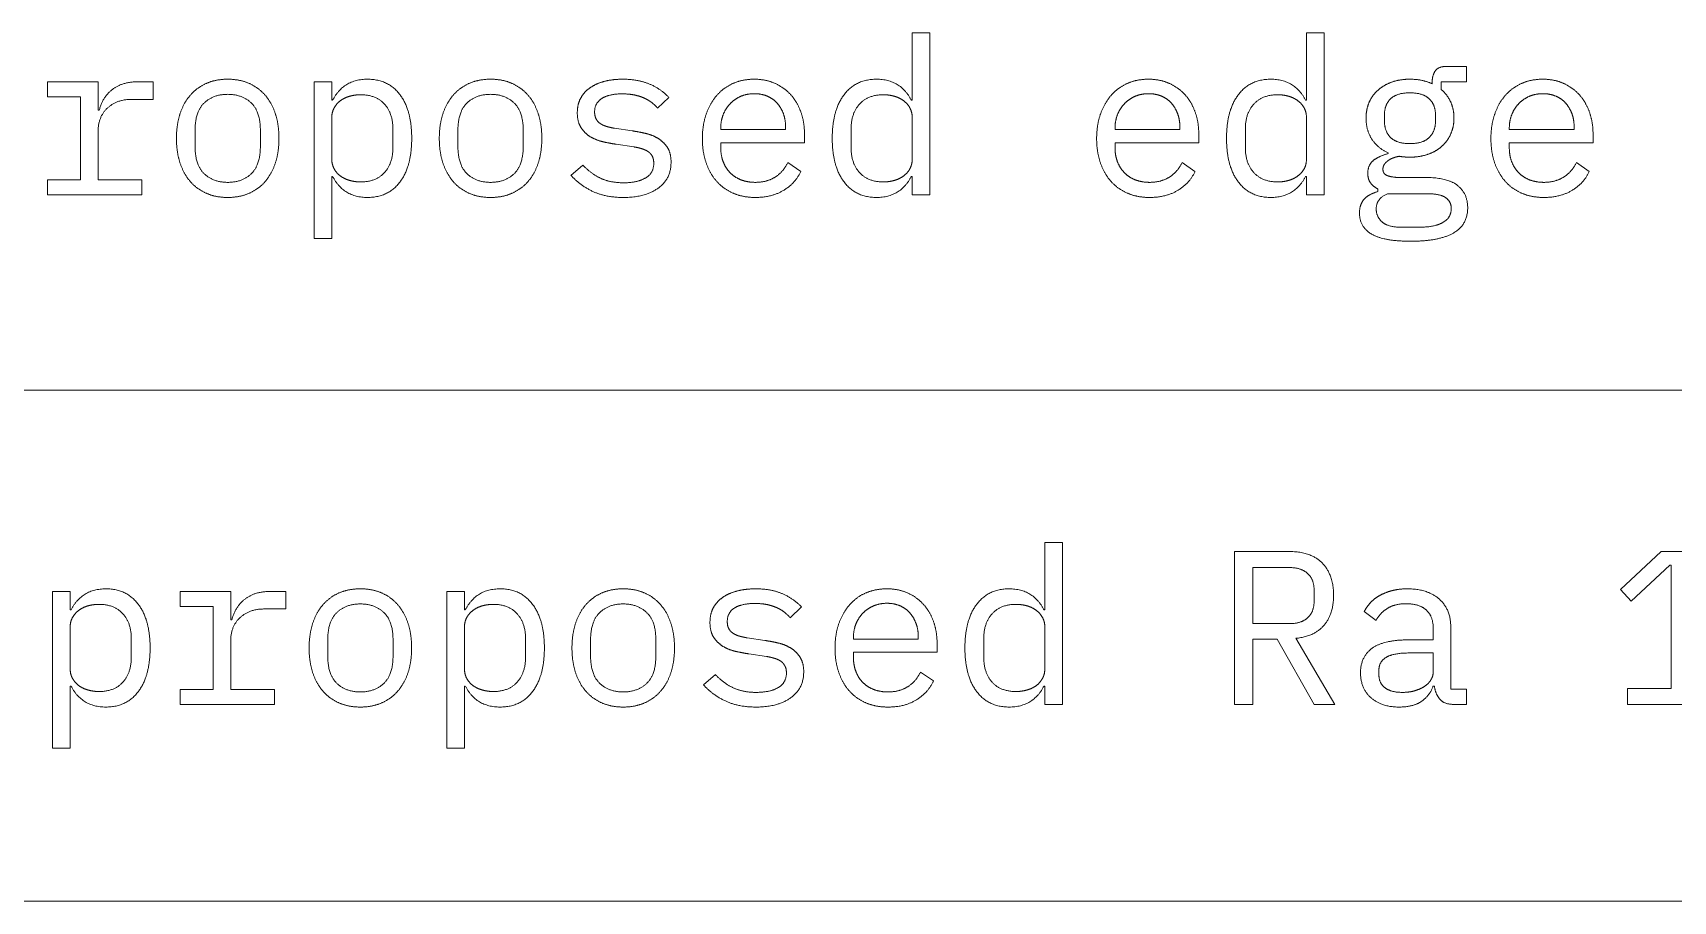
# Model space of a CAD drawing. Header units: millimetres. Extents: x 22 to 584, y 11 to 410.
# Drawn here: x 488.19 to 510.66, y 333 to 344.9 of the extents above; entities that cross this region are included whole.
import ezdxf

# ---------------------------------------------------------------- set-up
doc = ezdxf.new("R2010")
doc.units = ezdxf.units.MM
doc.layers.add('dims', color=7, linetype='Continuous', lineweight=5)

msp = doc.modelspace()

# ---------------------------------------------------------------- linework, layer by layer
at = {"layer": 'dims'}
for p, q in [((500.239, 344.898), (500.239, 343.974)), ((500.479, 344.898), (500.239, 344.898)), ((500.479, 342.678), (500.479, 344.898)), ((505.639, 344.898), (505.639, 343.974)), ((505.879, 344.898), (505.639, 344.898)), ((505.879, 342.678), (505.879, 344.898)), ((507.832, 344.436), (507.547, 344.436)), ((507.832, 344.226), (507.832, 344.436)), ((488.395, 344.226), (488.395, 344.022)), ((489.089, 344.226), (488.395, 344.226)), ((489.089, 343.836), (489.089, 344.226)), ((489.841, 344.226), (489.625, 344.226)), ((489.841, 343.986), (489.841, 344.226)), ((492.049, 344.226), (492.049, 342.078)), ((492.289, 344.226), (492.049, 344.226)), ((492.289, 343.974), (492.289, 344.226)), ((507.361, 344.226), (507.361, 344.199)), ((507.484, 344.226), (507.832, 344.226)), ((507.484, 344.121), (507.484, 344.226)), ((488.395, 344.022), (488.849, 344.022)), ((488.849, 344.022), (488.849, 342.882)), ((489.55, 343.986), (489.841, 343.986)), ((492.301, 343.974), (492.289, 343.974)), ((496.75, 343.866), (496.906, 344.013)), ((500.239, 343.974), (500.227, 343.974)), ((505.639, 343.974), (505.627, 343.974)), ((489.104, 343.836), (489.089, 343.836)), ((506.707, 343.686), (506.707, 343.773)), ((507.406, 343.773), (507.406, 343.686)), ((489.089, 342.882), (489.089, 343.551)), ((490.417, 343.341), (490.417, 343.563)), ((491.311, 343.563), (491.311, 343.341)), ((492.289, 343.173), (492.289, 343.731)), ((493.126, 343.584), (493.126, 343.32)), ((494.017, 343.341), (494.017, 343.563)), ((494.911, 343.563), (494.911, 343.341)), ((496.405, 343.554), (496.162, 343.59)), ((497.617, 343.572), (497.617, 343.593)), ((498.505, 343.572), (497.617, 343.572)), ((498.505, 343.605), (498.505, 343.572)), ((499.402, 343.32), (499.402, 343.584)), ((500.239, 343.731), (500.239, 343.173)), ((503.017, 343.572), (503.017, 343.593)), ((503.905, 343.572), (503.017, 343.572)), ((503.905, 343.605), (503.905, 343.572)), ((504.802, 343.32), (504.802, 343.584)), ((505.639, 343.731), (505.639, 343.173)), ((508.417, 343.572), (508.417, 343.593)), ((509.305, 343.572), (508.417, 343.572)), ((509.305, 343.605), (509.305, 343.572)), ((496.184, 343.371), (496.426, 343.335)), ((497.617, 343.392), (498.764, 343.392)), ((497.617, 343.32), (497.617, 343.392)), ((498.764, 343.392), (498.764, 343.506)), ((503.017, 343.392), (504.164, 343.392)), ((503.017, 343.32), (503.017, 343.392)), ((504.164, 343.392), (504.164, 343.506)), ((508.417, 343.392), (509.564, 343.392)), ((508.417, 343.32), (508.417, 343.392)), ((509.564, 343.392), (509.564, 343.506)), ((495.727, 343.086), (495.565, 342.945)), ((498.712, 342.999), (498.535, 343.119)), ((504.112, 342.999), (503.935, 343.119)), ((506.759, 343.254), (506.759, 343.242)), ((509.512, 342.999), (509.335, 343.119)), ((488.395, 342.882), (488.395, 342.678)), ((488.849, 342.882), (488.395, 342.882)), ((489.689, 342.882), (489.089, 342.882)), ((489.689, 342.678), (489.689, 342.882)), ((492.289, 342.93), (492.301, 342.93)), ((492.289, 342.078), (492.289, 342.93)), ((500.227, 342.93), (500.239, 342.93)), ((500.239, 342.93), (500.239, 342.678)), ((505.627, 342.93), (505.639, 342.93)), ((505.639, 342.93), (505.639, 342.678)), ((507.277, 342.915), (506.935, 342.915)), ((488.395, 342.678), (489.689, 342.678)), ((500.239, 342.678), (500.479, 342.678)), ((505.639, 342.678), (505.879, 342.678)), ((506.617, 342.759), (506.617, 342.723)), ((506.749, 342.693), (507.286, 342.693)), ((507.179, 342.234), (506.944, 342.234)), ((492.049, 342.078), (492.289, 342.078)), ((436.843, 340), (584, 340)), ((502.056, 337.916), (502.056, 336.992)), ((502.296, 337.916), (502.056, 337.916)), ((502.296, 335.696), (502.296, 337.916)), ((504.651, 337.79), (504.651, 335.696)), ((505.413, 337.79), (504.651, 337.79)), ((510.495, 337.79), (509.94, 337.271)), ((510.888, 337.79), (510.495, 337.79)), ((504.903, 337.571), (505.407, 337.571)), ((504.903, 336.803), (504.903, 337.571)), ((510.087, 337.112), (510.615, 337.604)), ((510.615, 337.604), (510.636, 337.604)), ((510.636, 337.604), (510.636, 335.915)), ((488.466, 337.244), (488.466, 335.096)), ((488.706, 337.244), (488.466, 337.244)), ((488.706, 336.992), (488.706, 337.244)), ((490.212, 337.244), (490.212, 337.04)), ((490.905, 337.244), (490.212, 337.244)), ((490.905, 336.854), (490.905, 337.244)), ((491.658, 337.244), (491.442, 337.244)), ((491.658, 337.004), (491.658, 337.244)), ((493.866, 337.244), (493.866, 335.096)), ((494.106, 337.244), (493.866, 337.244)), ((494.106, 336.992), (494.106, 337.244)), ((505.743, 337.265), (505.743, 337.109)), ((509.94, 337.271), (510.087, 337.112)), ((490.212, 337.04), (490.665, 337.04)), ((490.665, 337.04), (490.665, 335.9)), ((498.567, 336.884), (498.723, 337.031)), ((488.718, 336.992), (488.706, 336.992)), ((490.92, 336.854), (490.905, 336.854)), ((491.367, 337.004), (491.658, 337.004)), ((494.118, 336.992), (494.106, 336.992)), ((502.056, 336.992), (502.044, 336.992)), ((505.407, 336.803), (504.903, 336.803)), ((506.43, 336.968), (506.592, 336.848)), ((488.706, 336.191), (488.706, 336.749)), ((489.543, 336.602), (489.543, 336.338)), ((490.905, 335.9), (490.905, 336.569)), ((492.234, 336.359), (492.234, 336.581)), ((493.128, 336.581), (493.128, 336.359)), ((494.106, 336.191), (494.106, 336.749)), ((494.943, 336.602), (494.943, 336.338)), ((495.834, 336.359), (495.834, 336.581)), ((496.728, 336.581), (496.728, 336.359)), ((498.222, 336.572), (497.979, 336.608)), ((499.434, 336.59), (499.434, 336.611)), ((500.322, 336.59), (499.434, 336.59)), ((500.322, 336.623), (500.322, 336.59)), ((501.219, 336.338), (501.219, 336.602)), ((502.056, 336.749), (502.056, 336.191)), ((504.903, 335.696), (504.903, 336.59)), ((504.903, 336.59), (505.236, 336.59)), ((505.236, 336.59), (505.746, 335.696)), ((506.028, 335.696), (505.494, 336.602)), ((507.375, 336.581), (507.045, 336.581)), ((507.375, 336.734), (507.375, 336.581)), ((507.615, 335.906), (507.615, 336.758)), ((498, 336.389), (498.243, 336.353)), ((499.434, 336.41), (500.58, 336.41)), ((499.434, 336.338), (499.434, 336.41)), ((500.58, 336.41), (500.58, 336.524)), ((507.045, 336.401), (507.375, 336.401)), ((507.375, 336.401), (507.375, 336.146)), ((500.529, 336.017), (500.352, 336.137)), ((506.631, 336.104), (506.631, 336.167)), ((488.706, 335.948), (488.718, 335.948)), ((488.706, 335.096), (488.706, 335.948)), ((490.212, 335.9), (490.212, 335.696)), ((490.665, 335.9), (490.212, 335.9)), ((491.505, 335.9), (490.905, 335.9)), ((491.505, 335.696), (491.505, 335.9)), ((494.106, 335.948), (494.118, 335.948)), ((494.106, 335.096), (494.106, 335.948)), ((497.544, 336.104), (497.382, 335.963)), ((502.044, 335.948), (502.056, 335.948)), ((502.056, 335.948), (502.056, 335.696)), ((507.375, 335.948), (507.39, 335.948)), ((507.831, 335.906), (507.615, 335.906)), ((507.831, 335.696), (507.831, 335.906)), ((510.036, 335.915), (510.036, 335.696)), ((510.636, 335.915), (510.036, 335.915)), ((490.212, 335.696), (491.505, 335.696)), ((502.056, 335.696), (502.296, 335.696)), ((504.651, 335.696), (504.903, 335.696)), ((505.746, 335.696), (506.028, 335.696)), ((507.666, 335.696), (507.831, 335.696)), ((510.036, 335.696), (511.44, 335.696)), ((488.466, 335.096), (488.706, 335.096)), ((493.866, 335.096), (494.106, 335.096)), ((436.843, 333), (584, 333))]:
    msp.add_line(p, q, dxfattribs=at)
for points in [[(507.403, 344.376), (507.445, 344.436), (507.547, 344.436)], [(489.285, 344.122), (489.419, 344.226), (489.625, 344.226)], [(490.35, 344.041), (490.441, 344.148), (490.572, 344.205)], [(490.572, 344.205), (490.702, 344.262), (490.864, 344.262)], [(490.864, 344.262), (491.026, 344.262), (491.157, 344.205)], [(491.157, 344.205), (491.287, 344.148), (491.379, 344.041)], [(492.301, 343.974), (492.451, 344.262), (492.779, 344.262)], [(492.779, 344.262), (493.064, 344.262), (493.224, 344.049)], [(493.95, 344.041), (494.041, 344.148), (494.172, 344.205)], [(494.172, 344.205), (494.302, 344.262), (494.464, 344.262)], [(494.464, 344.262), (494.626, 344.262), (494.757, 344.205)], [(494.757, 344.205), (494.887, 344.148), (494.979, 344.041)], [(495.829, 344.146), (495.914, 344.205), (496.027, 344.234)], [(496.027, 344.234), (496.141, 344.262), (496.276, 344.262)], [(496.276, 344.262), (496.486, 344.262), (496.641, 344.196)], [(496.641, 344.196), (496.795, 344.13), (496.906, 344.013)], [(497.563, 344.041), (497.656, 344.148), (497.787, 344.205)], [(497.787, 344.205), (497.917, 344.262), (498.076, 344.262)], [(498.076, 344.262), (498.232, 344.262), (498.36, 344.205)], [(498.36, 344.205), (498.487, 344.148), (498.577, 344.048)], [(499.305, 344.049), (499.465, 344.262), (499.75, 344.262)], [(499.75, 344.262), (500.077, 344.262), (500.227, 343.974)], [(502.963, 344.041), (503.056, 344.148), (503.187, 344.205)], [(503.187, 344.205), (503.317, 344.262), (503.476, 344.262)], [(503.476, 344.262), (503.632, 344.262), (503.76, 344.205)], [(503.76, 344.205), (503.887, 344.148), (503.977, 344.048)], [(504.705, 344.049), (504.865, 344.262), (505.15, 344.262)], [(505.15, 344.262), (505.477, 344.262), (505.627, 343.974)], [(506.619, 344.113), (506.699, 344.184), (506.809, 344.223)], [(506.809, 344.223), (506.92, 344.262), (507.055, 344.262)], [(507.055, 344.262), (507.229, 344.262), (507.361, 344.199)], [(507.361, 344.226), (507.361, 344.316), (507.403, 344.376)], [(508.363, 344.041), (508.456, 344.148), (508.587, 344.205)], [(508.587, 344.205), (508.717, 344.262), (508.876, 344.262)], [(508.876, 344.262), (509.032, 344.262), (509.16, 344.205)], [(509.16, 344.205), (509.287, 344.148), (509.377, 344.048)], [(489.104, 343.836), (489.151, 344.019), (489.285, 344.122)], [(489.55, 343.986), (489.344, 343.986), (489.216, 343.866)], [(490.21, 343.785), (490.259, 343.935), (490.35, 344.041)], [(490.864, 344.055), (490.664, 344.055), (490.54, 343.935)], [(491.188, 343.935), (491.065, 344.055), (490.864, 344.055)], [(491.379, 344.041), (491.47, 343.935), (491.518, 343.785)], [(492.532, 344.028), (492.46, 344.007), (492.406, 343.966)], [(492.685, 344.049), (492.604, 344.049), (492.532, 344.028)], [(493.011, 343.921), (492.895, 344.049), (492.685, 344.049)], [(493.224, 344.049), (493.384, 343.836), (493.384, 343.452)], [(493.81, 343.785), (493.859, 343.935), (493.95, 344.041)], [(494.464, 344.055), (494.264, 344.055), (494.14, 343.935)], [(494.788, 343.935), (494.665, 344.055), (494.464, 344.055)], [(494.979, 344.041), (495.07, 343.935), (495.118, 343.785)], [(495.652, 343.8), (495.652, 343.917), (495.699, 344.003)], [(495.699, 344.003), (495.745, 344.088), (495.829, 344.146)], [(495.987, 343.998), (495.889, 343.935), (495.889, 343.815)], [(496.267, 344.061), (496.084, 344.061), (495.987, 343.998)], [(496.447, 344.043), (496.369, 344.061), (496.267, 344.061)], [(496.584, 343.996), (496.525, 344.025), (496.447, 344.043)], [(496.683, 343.933), (496.642, 343.968), (496.584, 343.996)], [(497.418, 343.785), (497.47, 343.935), (497.563, 344.041)], [(497.893, 344.028), (497.809, 343.992), (497.748, 343.929)], [(498.076, 344.064), (497.977, 344.064), (497.893, 344.028)], [(498.252, 344.031), (498.172, 344.064), (498.076, 344.064)], [(498.387, 343.936), (498.331, 343.998), (498.252, 344.031)], [(498.577, 344.048), (498.667, 343.947), (498.715, 343.809)], [(499.144, 343.452), (499.144, 343.836), (499.305, 344.049)], [(499.844, 344.049), (499.634, 344.049), (499.518, 343.921)], [(499.996, 344.028), (499.924, 344.049), (499.844, 344.049)], [(500.122, 343.966), (500.068, 344.007), (499.996, 344.028)], [(502.818, 343.785), (502.87, 343.935), (502.963, 344.041)], [(503.293, 344.028), (503.209, 343.992), (503.148, 343.929)], [(503.476, 344.064), (503.377, 344.064), (503.293, 344.028)], [(503.652, 344.031), (503.572, 344.064), (503.476, 344.064)], [(503.787, 343.936), (503.731, 343.998), (503.652, 344.031)], [(503.977, 344.048), (504.067, 343.947), (504.115, 343.809)], [(504.544, 343.452), (504.544, 343.836), (504.705, 344.049)], [(505.244, 344.049), (505.034, 344.049), (504.918, 343.921)], [(505.396, 344.028), (505.324, 344.049), (505.244, 344.049)], [(505.522, 343.966), (505.469, 344.007), (505.396, 344.028)], [(506.497, 343.944), (506.539, 344.043), (506.619, 344.113)], [(506.791, 343.993), (506.707, 343.911), (506.707, 343.773)], [(507.055, 344.076), (506.875, 344.076), (506.791, 343.993)], [(507.321, 343.993), (507.235, 344.076), (507.055, 344.076)], [(507.406, 343.773), (507.406, 343.911), (507.321, 343.993)], [(507.484, 344.121), (507.569, 344.049), (507.614, 343.95)], [(508.218, 343.785), (508.27, 343.935), (508.363, 344.041)], [(508.693, 344.028), (508.609, 343.992), (508.548, 343.929)], [(508.876, 344.064), (508.777, 344.064), (508.693, 344.028)], [(509.052, 344.031), (508.972, 344.064), (508.876, 344.064)], [(509.187, 343.936), (509.131, 343.998), (509.052, 344.031)], [(509.377, 344.048), (509.467, 343.947), (509.515, 343.809)], [(489.216, 343.866), (489.089, 343.746), (489.089, 343.551)], [(490.162, 343.452), (490.162, 343.635), (490.21, 343.785)], [(490.54, 343.935), (490.417, 343.815), (490.417, 343.563)], [(491.311, 343.563), (491.311, 343.815), (491.188, 343.935)], [(491.518, 343.785), (491.566, 343.635), (491.566, 343.452)], [(492.321, 343.867), (492.289, 343.809), (492.289, 343.731)], [(492.406, 343.966), (492.352, 343.926), (492.321, 343.867)], [(493.126, 343.584), (493.126, 343.794), (493.011, 343.921)], [(493.762, 343.452), (493.762, 343.635), (493.81, 343.785)], [(494.14, 343.935), (494.017, 343.815), (494.017, 343.563)], [(494.911, 343.563), (494.911, 343.815), (494.788, 343.935)], [(495.118, 343.785), (495.166, 343.635), (495.166, 343.452)], [(495.705, 343.596), (495.652, 343.674), (495.652, 343.8)], [(495.889, 343.815), (495.889, 343.755), (495.912, 343.714)], [(496.75, 343.866), (496.724, 343.899), (496.683, 343.933)], [(497.365, 343.449), (497.365, 343.635), (497.418, 343.785)], [(497.652, 343.78), (497.617, 343.695), (497.617, 343.593)], [(497.748, 343.929), (497.686, 343.866), (497.652, 343.78)], [(498.474, 343.791), (498.442, 343.875), (498.387, 343.936)], [(498.505, 343.605), (498.505, 343.707), (498.474, 343.791)], [(498.715, 343.809), (498.764, 343.671), (498.764, 343.506)], [(499.518, 343.921), (499.402, 343.794), (499.402, 343.584)], [(500.208, 343.867), (500.176, 343.926), (500.122, 343.966)], [(500.239, 343.731), (500.239, 343.809), (500.208, 343.867)], [(502.765, 343.449), (502.765, 343.635), (502.818, 343.785)], [(503.052, 343.78), (503.017, 343.695), (503.017, 343.593)], [(503.148, 343.929), (503.086, 343.866), (503.052, 343.78)], [(503.874, 343.791), (503.842, 343.875), (503.787, 343.936)], [(503.905, 343.605), (503.905, 343.707), (503.874, 343.791)], [(504.115, 343.809), (504.164, 343.671), (504.164, 343.506)], [(504.918, 343.921), (504.802, 343.794), (504.802, 343.584)], [(505.608, 343.867), (505.576, 343.926), (505.522, 343.966)], [(505.639, 343.731), (505.639, 343.809), (505.608, 343.867)], [(506.455, 343.728), (506.455, 343.845), (506.497, 343.944)], [(507.614, 343.95), (507.659, 343.851), (507.659, 343.728)], [(508.165, 343.449), (508.165, 343.635), (508.218, 343.785)], [(508.452, 343.78), (508.417, 343.695), (508.417, 343.593)], [(508.548, 343.929), (508.486, 343.866), (508.452, 343.78)], [(509.274, 343.791), (509.242, 343.875), (509.187, 343.936)], [(509.305, 343.605), (509.305, 343.707), (509.274, 343.791)], [(509.515, 343.809), (509.564, 343.671), (509.564, 343.506)], [(495.835, 343.471), (495.757, 343.518), (495.705, 343.596)], [(495.912, 343.714), (495.934, 343.674), (495.973, 343.65)], [(495.973, 343.65), (496.012, 343.626), (496.062, 343.612)], [(496.062, 343.612), (496.111, 343.599), (496.162, 343.59)], [(496.405, 343.554), (496.489, 343.542), (496.582, 343.521)], [(496.582, 343.521), (496.675, 343.5), (496.753, 343.454)], [(506.535, 343.44), (506.455, 343.563), (506.455, 343.728)], [(506.707, 343.686), (506.707, 343.548), (506.791, 343.464)], [(507.321, 343.464), (507.406, 343.548), (507.406, 343.686)], [(507.659, 343.728), (507.659, 343.611), (507.615, 343.512)], [(490.21, 343.117), (490.162, 343.266), (490.162, 343.452)], [(490.417, 343.341), (490.417, 343.089), (490.54, 342.969)], [(491.188, 342.969), (491.311, 343.089), (491.311, 343.341)], [(491.566, 343.452), (491.566, 343.266), (491.518, 343.117)], [(493.011, 342.983), (493.126, 343.11), (493.126, 343.32)], [(493.384, 343.452), (493.384, 343.068), (493.224, 342.855)], [(493.81, 343.117), (493.762, 343.266), (493.762, 343.452)], [(494.017, 343.341), (494.017, 343.089), (494.14, 342.969)], [(494.788, 342.969), (494.911, 343.089), (494.911, 343.341)], [(495.166, 343.452), (495.166, 343.266), (495.118, 343.117)], [(496.008, 343.404), (495.914, 343.425), (495.835, 343.471)], [(496.184, 343.371), (496.102, 343.383), (496.008, 343.404)], [(496.528, 343.312), (496.48, 343.326), (496.426, 343.335)], [(496.615, 343.275), (496.576, 343.299), (496.528, 343.312)], [(496.753, 343.454), (496.831, 343.407), (496.884, 343.329)], [(496.884, 343.329), (496.936, 343.251), (496.936, 343.125)], [(497.416, 343.117), (497.365, 343.266), (497.365, 343.449)], [(497.617, 343.32), (497.617, 343.218), (497.65, 343.131)], [(499.305, 342.855), (499.144, 343.068), (499.144, 343.452)], [(499.402, 343.32), (499.402, 343.11), (499.518, 342.983)], [(502.816, 343.117), (502.765, 343.266), (502.765, 343.449)], [(503.017, 343.32), (503.017, 343.218), (503.05, 343.131)], [(504.705, 342.855), (504.544, 343.068), (504.544, 343.452)], [(504.802, 343.32), (504.802, 343.11), (504.918, 342.983)], [(506.759, 343.254), (506.614, 343.317), (506.535, 343.44)], [(506.791, 343.464), (506.875, 343.38), (507.055, 343.38)], [(507.055, 343.38), (507.235, 343.38), (507.321, 343.464)], [(507.493, 343.343), (507.415, 343.272), (507.303, 343.233)], [(507.615, 343.512), (507.571, 343.413), (507.493, 343.343)], [(508.216, 343.117), (508.165, 343.266), (508.165, 343.449)], [(508.417, 343.32), (508.417, 343.218), (508.45, 343.131)], [(490.35, 342.862), (490.259, 342.969), (490.21, 343.117)], [(491.518, 343.117), (491.47, 342.969), (491.379, 342.862)], [(492.289, 343.173), (492.289, 343.095), (492.321, 343.036)], [(493.95, 342.862), (493.859, 342.969), (493.81, 343.117)], [(495.118, 343.117), (495.07, 342.969), (494.979, 342.862)], [(495.727, 343.086), (495.839, 342.969), (495.97, 342.906)], [(496.584, 342.908), (496.699, 342.972), (496.699, 343.11)], [(496.677, 343.21), (496.654, 343.251), (496.615, 343.275)], [(496.699, 343.11), (496.699, 343.17), (496.677, 343.21)], [(496.936, 343.125), (496.936, 342.894), (496.758, 342.768)], [(497.562, 342.862), (497.467, 342.969), (497.416, 343.117)], [(497.65, 343.131), (497.684, 343.044), (497.745, 342.981)], [(498.361, 342.921), (498.475, 342.993), (498.535, 343.119)], [(500.208, 343.036), (500.239, 343.095), (500.239, 343.173)], [(502.962, 342.862), (502.867, 342.969), (502.816, 343.117)], [(503.05, 343.131), (503.084, 343.044), (503.145, 342.981)], [(503.761, 342.921), (503.875, 342.993), (503.935, 343.119)], [(505.608, 343.036), (505.639, 343.095), (505.639, 343.173)], [(506.479, 342.972), (506.479, 343.092), (506.559, 343.152)], [(506.559, 343.152), (506.639, 343.212), (506.759, 343.242)], [(506.707, 343.098), (506.686, 343.068), (506.686, 343.029)], [(506.761, 343.15), (506.729, 343.128), (506.707, 343.098)], [(506.833, 343.186), (506.794, 343.173), (506.761, 343.15)], [(506.909, 343.206), (506.872, 343.2), (506.833, 343.186)], [(506.98, 343.197), (506.944, 343.2), (506.909, 343.206)], [(507.055, 343.194), (507.016, 343.194), (506.98, 343.197)], [(507.303, 343.233), (507.19, 343.194), (507.055, 343.194)], [(508.362, 342.862), (508.267, 342.969), (508.216, 343.117)], [(508.45, 343.131), (508.484, 343.044), (508.545, 342.981)], [(509.161, 342.921), (509.275, 342.993), (509.335, 343.119)], [(490.572, 342.699), (490.441, 342.756), (490.35, 342.862)], [(490.54, 342.969), (490.664, 342.849), (490.864, 342.849)], [(490.864, 342.849), (491.065, 342.849), (491.188, 342.969)], [(491.379, 342.862), (491.287, 342.756), (491.157, 342.699)], [(492.779, 342.642), (492.451, 342.642), (492.301, 342.93)], [(492.321, 343.036), (492.352, 342.978), (492.406, 342.938)], [(492.406, 342.938), (492.46, 342.897), (492.532, 342.876)], [(492.532, 342.876), (492.604, 342.855), (492.685, 342.855)], [(492.685, 342.855), (492.895, 342.855), (493.011, 342.983)], [(493.224, 342.855), (493.064, 342.642), (492.779, 342.642)], [(494.172, 342.699), (494.041, 342.756), (493.95, 342.862)], [(494.14, 342.969), (494.264, 342.849), (494.464, 342.849)], [(494.464, 342.849), (494.665, 342.849), (494.788, 342.969)], [(494.979, 342.862), (494.887, 342.756), (494.757, 342.699)], [(495.864, 342.725), (495.689, 342.807), (495.565, 342.945)], [(495.97, 342.906), (496.102, 342.843), (496.289, 342.843)], [(496.289, 342.843), (496.469, 342.843), (496.584, 342.908)], [(497.79, 342.699), (497.656, 342.756), (497.562, 342.862)], [(497.745, 342.981), (497.806, 342.918), (497.895, 342.883)], [(497.895, 342.883), (497.984, 342.849), (498.091, 342.849)], [(498.091, 342.849), (498.247, 342.849), (498.361, 342.921)], [(498.712, 342.999), (498.644, 342.843), (498.483, 342.743)], [(499.75, 342.642), (499.465, 342.642), (499.305, 342.855)], [(499.518, 342.983), (499.634, 342.855), (499.844, 342.855)], [(500.227, 342.93), (500.077, 342.642), (499.75, 342.642)], [(499.844, 342.855), (499.924, 342.855), (499.996, 342.876)], [(499.996, 342.876), (500.068, 342.897), (500.122, 342.938)], [(500.122, 342.938), (500.176, 342.978), (500.208, 343.036)], [(503.19, 342.699), (503.056, 342.756), (502.962, 342.862)], [(503.145, 342.981), (503.206, 342.918), (503.295, 342.883)], [(503.295, 342.883), (503.384, 342.849), (503.491, 342.849)], [(503.491, 342.849), (503.647, 342.849), (503.761, 342.921)], [(504.112, 342.999), (504.044, 342.843), (503.883, 342.743)], [(505.15, 342.642), (504.865, 342.642), (504.705, 342.855)], [(504.918, 342.983), (505.034, 342.855), (505.244, 342.855)], [(505.627, 342.93), (505.477, 342.642), (505.15, 342.642)], [(505.244, 342.855), (505.324, 342.855), (505.396, 342.876)], [(505.396, 342.876), (505.469, 342.897), (505.522, 342.938)], [(505.522, 342.938), (505.576, 342.978), (505.608, 343.036)], [(506.515, 342.843), (506.479, 342.894), (506.479, 342.972)], [(506.686, 343.029), (506.686, 342.96), (506.755, 342.938)], [(506.755, 342.938), (506.824, 342.915), (506.935, 342.915)], [(507.277, 342.915), (507.577, 342.915), (507.712, 342.803)], [(508.59, 342.699), (508.456, 342.756), (508.362, 342.862)], [(508.545, 342.981), (508.606, 342.918), (508.695, 342.883)], [(508.695, 342.883), (508.784, 342.849), (508.891, 342.849)], [(508.891, 342.849), (509.047, 342.849), (509.161, 342.921)], [(509.512, 342.999), (509.444, 342.843), (509.283, 342.743)], [(490.864, 342.642), (490.702, 342.642), (490.572, 342.699)], [(491.157, 342.699), (491.026, 342.642), (490.864, 342.642)], [(494.464, 342.642), (494.302, 342.642), (494.172, 342.699)], [(494.757, 342.699), (494.626, 342.642), (494.464, 342.642)], [(496.282, 342.642), (496.039, 342.642), (495.864, 342.725)], [(496.758, 342.768), (496.579, 342.642), (496.282, 342.642)], [(498.091, 342.642), (497.924, 342.642), (497.79, 342.699)], [(498.483, 342.743), (498.322, 342.642), (498.091, 342.642)], [(503.491, 342.642), (503.324, 342.642), (503.19, 342.699)], [(503.883, 342.743), (503.722, 342.642), (503.491, 342.642)], [(506.431, 342.621), (506.497, 342.69), (506.617, 342.723)], [(506.617, 342.759), (506.551, 342.792), (506.515, 342.843)], [(506.749, 342.693), (506.594, 342.63), (506.594, 342.483)], [(507.547, 342.638), (507.472, 342.693), (507.286, 342.693)], [(507.622, 342.489), (507.622, 342.582), (507.547, 342.638)], [(507.712, 342.803), (507.847, 342.69), (507.847, 342.501)], [(508.891, 342.642), (508.724, 342.642), (508.59, 342.699)], [(509.283, 342.743), (509.122, 342.642), (508.891, 342.642)], [(506.365, 342.426), (506.365, 342.552), (506.431, 342.621)], [(506.529, 342.141), (506.365, 342.24), (506.365, 342.426)], [(506.594, 342.483), (506.594, 342.381), (506.674, 342.307)], [(507.505, 342.298), (507.622, 342.363), (507.622, 342.489)], [(507.847, 342.501), (507.847, 342.267), (507.652, 342.155)], [(506.674, 342.307), (506.755, 342.234), (506.944, 342.234)], [(507.179, 342.234), (507.389, 342.234), (507.505, 342.298)], [(507.067, 342.042), (506.692, 342.042), (506.529, 342.141)], [(507.652, 342.155), (507.457, 342.042), (507.067, 342.042)], [(505.413, 337.79), (505.704, 337.79), (505.857, 337.631)], [(505.654, 337.491), (505.566, 337.571), (505.407, 337.571)], [(505.743, 337.265), (505.743, 337.412), (505.654, 337.491)], [(505.857, 337.631), (506.01, 337.472), (506.01, 337.187)], [(488.718, 336.992), (488.868, 337.28), (489.195, 337.28)], [(489.195, 337.28), (489.48, 337.28), (489.64, 337.067)], [(491.101, 337.14), (491.235, 337.244), (491.442, 337.244)], [(492.388, 337.223), (492.519, 337.28), (492.681, 337.28)], [(492.681, 337.28), (492.843, 337.28), (492.973, 337.223)], [(494.118, 336.992), (494.268, 337.28), (494.595, 337.28)], [(494.595, 337.28), (494.88, 337.28), (495.04, 337.067)], [(495.988, 337.223), (496.119, 337.28), (496.281, 337.28)], [(496.281, 337.28), (496.443, 337.28), (496.573, 337.223)], [(497.646, 337.164), (497.73, 337.223), (497.844, 337.251)], [(497.844, 337.251), (497.958, 337.28), (498.093, 337.28)], [(498.093, 337.28), (498.303, 337.28), (498.457, 337.214)], [(499.603, 337.223), (499.734, 337.28), (499.893, 337.28)], [(499.893, 337.28), (500.049, 337.28), (500.176, 337.223)], [(501.121, 337.067), (501.282, 337.28), (501.567, 337.28)], [(501.567, 337.28), (501.894, 337.28), (502.044, 336.992)], [(506.637, 337.185), (506.712, 337.229), (506.808, 337.254)], [(506.808, 337.254), (506.904, 337.28), (507.021, 337.28)], [(507.021, 337.28), (507.294, 337.28), (507.454, 337.142)], [(488.949, 337.046), (488.877, 337.025), (488.823, 336.984)], [(489.102, 337.067), (489.021, 337.067), (488.949, 337.046)], [(489.427, 336.939), (489.312, 337.067), (489.102, 337.067)], [(489.64, 337.067), (489.801, 336.854), (489.801, 336.47)], [(490.92, 336.854), (490.968, 337.037), (491.101, 337.14)], [(492.027, 336.803), (492.075, 336.953), (492.166, 337.059)], [(492.166, 337.059), (492.258, 337.166), (492.388, 337.223)], [(492.681, 337.073), (492.48, 337.073), (492.357, 336.953)], [(493.005, 336.953), (492.882, 337.073), (492.681, 337.073)], [(492.973, 337.223), (493.104, 337.166), (493.195, 337.059)], [(493.195, 337.059), (493.287, 336.953), (493.335, 336.803)], [(494.349, 337.046), (494.277, 337.025), (494.223, 336.984)], [(494.502, 337.067), (494.421, 337.067), (494.349, 337.046)], [(494.827, 336.939), (494.712, 337.067), (494.502, 337.067)], [(495.04, 337.067), (495.201, 336.854), (495.201, 336.47)], [(495.627, 336.803), (495.675, 336.953), (495.766, 337.059)], [(495.766, 337.059), (495.858, 337.166), (495.988, 337.223)], [(496.281, 337.073), (496.08, 337.073), (495.957, 336.953)], [(496.605, 336.953), (496.482, 337.073), (496.281, 337.073)], [(496.573, 337.223), (496.704, 337.166), (496.795, 337.059)], [(496.795, 337.059), (496.887, 336.953), (496.935, 336.803)], [(497.469, 336.818), (497.469, 336.935), (497.515, 337.02)], [(497.515, 337.02), (497.562, 337.106), (497.646, 337.164)], [(497.803, 337.016), (497.706, 336.953), (497.706, 336.833)], [(498.084, 337.079), (497.901, 337.079), (497.803, 337.016)], [(498.264, 337.061), (498.186, 337.079), (498.084, 337.079)], [(498.4, 337.014), (498.342, 337.043), (498.264, 337.061)], [(498.499, 336.951), (498.459, 336.986), (498.4, 337.014)], [(498.457, 337.214), (498.612, 337.148), (498.723, 337.031)], [(499.234, 336.803), (499.287, 336.953), (499.38, 337.059)], [(499.38, 337.059), (499.473, 337.166), (499.603, 337.223)], [(499.71, 337.046), (499.626, 337.01), (499.564, 336.947)], [(499.893, 337.082), (499.794, 337.082), (499.71, 337.046)], [(500.068, 337.049), (499.989, 337.082), (499.893, 337.082)], [(500.203, 336.954), (500.148, 337.016), (500.068, 337.049)], [(500.176, 337.223), (500.304, 337.166), (500.394, 337.065)], [(500.394, 337.065), (500.484, 336.965), (500.532, 336.827)], [(500.961, 336.47), (500.961, 336.854), (501.121, 337.067)], [(501.66, 337.067), (501.45, 337.067), (501.334, 336.939)], [(501.813, 337.046), (501.741, 337.067), (501.66, 337.067)], [(501.939, 336.984), (501.885, 337.025), (501.813, 337.046)], [(505.654, 336.882), (505.743, 336.962), (505.743, 337.109)], [(506.01, 337.187), (506.01, 336.932), (505.878, 336.779)], [(506.43, 336.968), (506.46, 337.028), (506.511, 337.085)], [(506.511, 337.085), (506.562, 337.142), (506.637, 337.185)], [(506.751, 337.014), (506.652, 336.953), (506.592, 336.848)], [(507.006, 337.076), (506.85, 337.076), (506.751, 337.014)], [(507.279, 336.99), (507.183, 337.076), (507.006, 337.076)], [(507.454, 337.142), (507.615, 337.004), (507.615, 336.758)], [(488.737, 336.885), (488.706, 336.827), (488.706, 336.749)], [(488.823, 336.984), (488.769, 336.944), (488.737, 336.885)], [(489.543, 336.602), (489.543, 336.812), (489.427, 336.939)], [(491.032, 336.884), (490.905, 336.764), (490.905, 336.569)], [(491.367, 337.004), (491.16, 337.004), (491.032, 336.884)], [(491.979, 336.47), (491.979, 336.653), (492.027, 336.803)], [(492.357, 336.953), (492.234, 336.833), (492.234, 336.581)], [(493.128, 336.581), (493.128, 336.833), (493.005, 336.953)], [(493.335, 336.803), (493.383, 336.653), (493.383, 336.47)], [(494.137, 336.885), (494.106, 336.827), (494.106, 336.749)], [(494.223, 336.984), (494.169, 336.944), (494.137, 336.885)], [(494.943, 336.602), (494.943, 336.812), (494.827, 336.939)], [(495.579, 336.47), (495.579, 336.653), (495.627, 336.803)], [(495.957, 336.953), (495.834, 336.833), (495.834, 336.581)], [(496.728, 336.581), (496.728, 336.833), (496.605, 336.953)], [(496.935, 336.803), (496.983, 336.653), (496.983, 336.47)], [(497.521, 336.614), (497.469, 336.692), (497.469, 336.818)], [(497.706, 336.833), (497.706, 336.773), (497.728, 336.732)], [(498.567, 336.884), (498.54, 336.917), (498.499, 336.951)], [(499.182, 336.467), (499.182, 336.653), (499.234, 336.803)], [(499.468, 336.798), (499.434, 336.713), (499.434, 336.611)], [(499.564, 336.947), (499.503, 336.884), (499.468, 336.798)], [(500.29, 336.809), (500.259, 336.893), (500.203, 336.954)], [(500.322, 336.623), (500.322, 336.725), (500.29, 336.809)], [(500.532, 336.827), (500.58, 336.689), (500.58, 336.524)], [(501.334, 336.939), (501.219, 336.812), (501.219, 336.602)], [(502.024, 336.885), (501.993, 336.944), (501.939, 336.984)], [(502.056, 336.749), (502.056, 336.827), (502.024, 336.885)], [(505.407, 336.803), (505.566, 336.803), (505.654, 336.882)], [(507.375, 336.734), (507.375, 336.905), (507.279, 336.99)], [(497.652, 336.489), (497.574, 336.536), (497.521, 336.614)], [(497.728, 336.732), (497.751, 336.692), (497.79, 336.668)], [(497.79, 336.668), (497.829, 336.644), (497.878, 336.63)], [(497.878, 336.63), (497.928, 336.617), (497.979, 336.608)], [(498.222, 336.572), (498.306, 336.56), (498.399, 336.539)], [(505.878, 336.779), (505.746, 336.626), (505.494, 336.602)], [(506.536, 336.464), (506.694, 336.581), (507.045, 336.581)], [(489.427, 336), (489.543, 336.128), (489.543, 336.338)], [(489.801, 336.47), (489.801, 336.086), (489.64, 335.873)], [(492.027, 336.135), (491.979, 336.284), (491.979, 336.47)], [(492.234, 336.359), (492.234, 336.107), (492.357, 335.987)], [(493.005, 335.987), (493.128, 336.107), (493.128, 336.359)], [(493.383, 336.47), (493.383, 336.284), (493.335, 336.135)], [(494.827, 336), (494.943, 336.128), (494.943, 336.338)], [(495.201, 336.47), (495.201, 336.086), (495.04, 335.873)], [(495.627, 336.135), (495.579, 336.284), (495.579, 336.47)], [(495.834, 336.359), (495.834, 336.107), (495.957, 335.987)], [(496.605, 335.987), (496.728, 336.107), (496.728, 336.359)], [(496.983, 336.47), (496.983, 336.284), (496.935, 336.135)], [(497.824, 336.422), (497.73, 336.443), (497.652, 336.489)], [(498, 336.389), (497.919, 336.401), (497.824, 336.422)], [(498.345, 336.33), (498.297, 336.344), (498.243, 336.353)], [(498.399, 336.539), (498.492, 336.518), (498.57, 336.471)], [(498.57, 336.471), (498.648, 336.425), (498.7, 336.347)], [(498.7, 336.347), (498.753, 336.269), (498.753, 336.143)], [(499.233, 336.135), (499.182, 336.284), (499.182, 336.467)], [(499.434, 336.338), (499.434, 336.236), (499.467, 336.149)], [(501.121, 335.873), (500.961, 336.086), (500.961, 336.47)], [(501.219, 336.338), (501.219, 336.128), (501.334, 336)], [(506.379, 336.131), (506.379, 336.347), (506.536, 336.464)], [(506.73, 336.341), (506.631, 336.281), (506.631, 336.167)], [(507.045, 336.401), (506.829, 336.401), (506.73, 336.341)], [(488.706, 336.191), (488.706, 336.113), (488.737, 336.054)], [(492.166, 335.88), (492.075, 335.987), (492.027, 336.135)], [(493.335, 336.135), (493.287, 335.987), (493.195, 335.88)], [(494.106, 336.191), (494.106, 336.113), (494.137, 336.054)], [(495.766, 335.88), (495.675, 335.987), (495.627, 336.135)], [(496.935, 336.135), (496.887, 335.987), (496.795, 335.88)], [(498.432, 336.293), (498.393, 336.317), (498.345, 336.33)], [(498.4, 335.925), (498.516, 335.99), (498.516, 336.128)], [(498.493, 336.228), (498.471, 336.269), (498.432, 336.293)], [(498.516, 336.128), (498.516, 336.188), (498.493, 336.228)], [(498.753, 336.143), (498.753, 335.912), (498.574, 335.786)], [(499.378, 335.88), (499.284, 335.987), (499.233, 336.135)], [(499.467, 336.149), (499.5, 336.062), (499.561, 335.999)], [(500.178, 335.939), (500.292, 336.011), (500.352, 336.137)], [(502.024, 336.054), (502.056, 336.113), (502.056, 336.191)], [(506.523, 335.786), (506.379, 335.912), (506.379, 336.131)], [(507.343, 336.033), (507.375, 336.086), (507.375, 336.146)], [(489.195, 335.66), (488.868, 335.66), (488.718, 335.948)], [(488.737, 336.054), (488.769, 335.996), (488.823, 335.955)], [(488.823, 335.955), (488.877, 335.915), (488.949, 335.894)], [(488.949, 335.894), (489.021, 335.873), (489.102, 335.873)], [(489.102, 335.873), (489.312, 335.873), (489.427, 336)], [(492.357, 335.987), (492.48, 335.867), (492.681, 335.867)], [(492.681, 335.867), (492.882, 335.867), (493.005, 335.987)], [(494.595, 335.66), (494.268, 335.66), (494.118, 335.948)], [(494.137, 336.054), (494.169, 335.996), (494.223, 335.955)], [(494.223, 335.955), (494.277, 335.915), (494.349, 335.894)], [(494.349, 335.894), (494.421, 335.873), (494.502, 335.873)], [(494.502, 335.873), (494.712, 335.873), (494.827, 336)], [(495.957, 335.987), (496.08, 335.867), (496.281, 335.867)], [(496.281, 335.867), (496.482, 335.867), (496.605, 335.987)], [(497.68, 335.743), (497.505, 335.825), (497.382, 335.963)], [(497.544, 336.104), (497.655, 335.987), (497.787, 335.924)], [(497.787, 335.924), (497.919, 335.861), (498.105, 335.861)], [(498.105, 335.861), (498.285, 335.861), (498.4, 335.925)], [(499.561, 335.999), (499.623, 335.936), (499.711, 335.901)], [(499.711, 335.901), (499.8, 335.867), (499.908, 335.867)], [(499.908, 335.867), (500.064, 335.867), (500.178, 335.939)], [(500.529, 336.017), (500.46, 335.861), (500.299, 335.76)], [(501.334, 336), (501.45, 335.873), (501.66, 335.873)], [(502.044, 335.948), (501.894, 335.66), (501.567, 335.66)], [(501.66, 335.873), (501.741, 335.873), (501.813, 335.894)], [(501.813, 335.894), (501.885, 335.915), (501.939, 335.955)], [(501.939, 335.955), (501.993, 335.996), (502.024, 336.054)], [(506.631, 336.104), (506.631, 335.984), (506.716, 335.922)], [(506.716, 335.922), (506.802, 335.861), (506.952, 335.861)], [(506.952, 335.861), (507.045, 335.861), (507.121, 335.883)], [(507.121, 335.883), (507.198, 335.906), (507.255, 335.943)], [(507.375, 335.948), (507.324, 335.813), (507.211, 335.736)], [(507.255, 335.943), (507.312, 335.981), (507.343, 336.033)], [(507.465, 335.768), (507.405, 335.84), (507.39, 335.948)], [(489.64, 335.873), (489.48, 335.66), (489.195, 335.66)], [(492.388, 335.717), (492.258, 335.774), (492.166, 335.88)], [(492.681, 335.66), (492.519, 335.66), (492.388, 335.717)], [(492.973, 335.717), (492.843, 335.66), (492.681, 335.66)], [(493.195, 335.88), (493.104, 335.774), (492.973, 335.717)], [(495.04, 335.873), (494.88, 335.66), (494.595, 335.66)], [(495.988, 335.717), (495.858, 335.774), (495.766, 335.88)], [(496.281, 335.66), (496.119, 335.66), (495.988, 335.717)], [(496.573, 335.717), (496.443, 335.66), (496.281, 335.66)], [(496.795, 335.88), (496.704, 335.774), (496.573, 335.717)], [(498.099, 335.66), (497.856, 335.66), (497.68, 335.743)], [(498.574, 335.786), (498.396, 335.66), (498.099, 335.66)], [(499.606, 335.717), (499.473, 335.774), (499.378, 335.88)], [(499.908, 335.66), (499.74, 335.66), (499.606, 335.717)], [(500.299, 335.76), (500.139, 335.66), (499.908, 335.66)], [(501.567, 335.66), (501.282, 335.66), (501.121, 335.873)], [(506.91, 335.66), (506.667, 335.66), (506.523, 335.786)], [(507.211, 335.736), (507.099, 335.66), (506.91, 335.66)], [(507.666, 335.696), (507.525, 335.696), (507.465, 335.768)]]:
    msp.add_open_spline(points, degree=2, dxfattribs=at)

doc.saveas('drawing.dxf')
